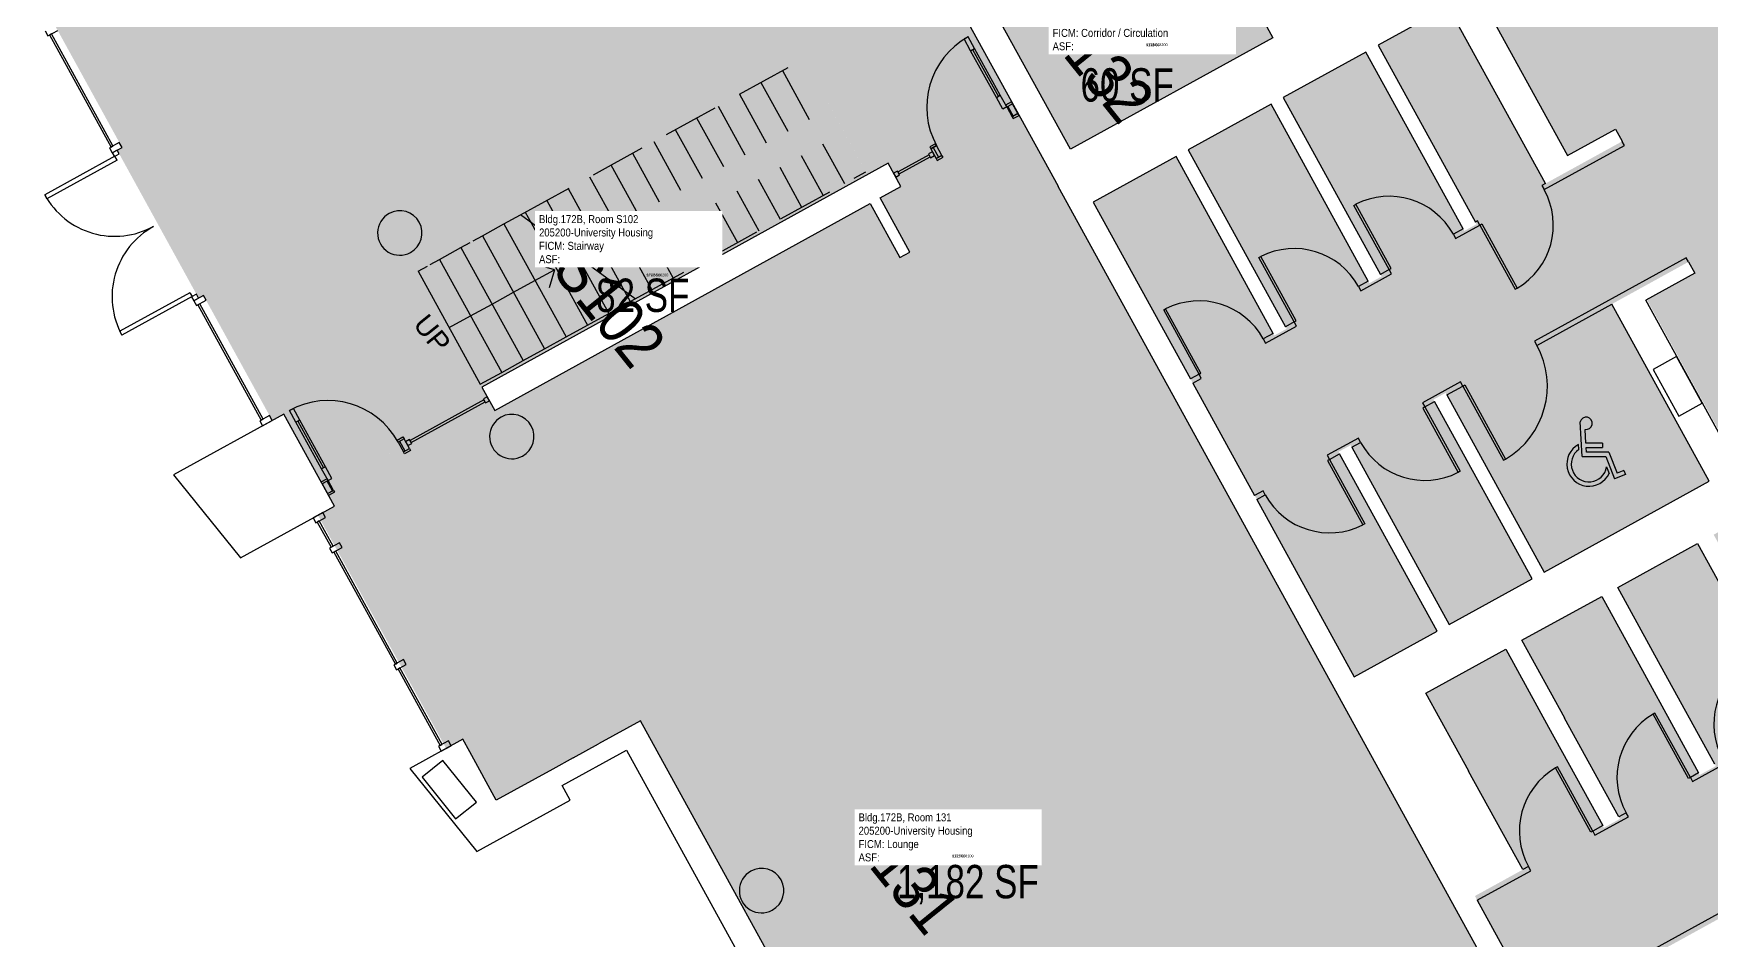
# Model space of a CAD drawing. Header units: inches. Extents: x 69233640 to 69235941, y 27660565 to 27663153.
# Drawn here: x 69234339 to 69235094, y 27661337 to 27661745 of the extents above; entities that cross this region are included whole.
import ezdxf
from ezdxf.enums import TextEntityAlignment as Align

# ---------------------------------------------------------------- set-up
doc = ezdxf.new("R2010")
doc.units = ezdxf.units.IN
doc.header["$LTSCALE"] = 100
doc.header["$MEASUREMENT"] = 0
doc.linetypes.add('DASHED2', pattern=[0.375, 0.25, -0.125])
doc.layers.get('0').update_dxf_attribs({"linetype": 'CONTINUOUS'})
for name, color, linetype in [('A-COLS', 5, 'CONTINUOUS'), ('A-DOOR', 2, 'CONTINUOUS'), ('A-FLOR', 3, 'CONTINUOUS'), ('A-GLAZ', 1, 'CONTINUOUS'), ('A-IDEN-ICON', 4, 'CONTINUOUS'), ('A-IDEN-RNUM', 7, 'CONTINUOUS'), ('A-IDEN-SNUM', 4, 'CONTINUOUS'), ('A-IDEN-VNUM', 4, 'CONTINUOUS'), ('A-WALL', 5, 'CONTINUOUS'), ('AREA-TEXT', 3, 'CONTINUOUS'), ('Rooms-Category-Color', 7, 'CONTINUOUS'), ('Rooms-College-Color', 7, 'CONTINUOUS'), ('Rooms-Department-Color', 7, 'CONTINUOUS'), ('Rooms-Division-Color', 7, 'CONTINUOUS'), ('Rooms-Information', 7, 'CONTINUOUS')]:
    doc.layers.add(name, color=color, linetype=linetype)
doc.styles.add('Arial', font='arial.ttf')
doc.styles.add('CP_AREA', font='arial.ttf', dxfattribs={"height": 15})
doc.styles.add('CP_ROOMSNUMBER', font='arial.ttf', dxfattribs={"height": 1})
doc.styles.add('CP_ROOMVNUMBER', font='arial.ttf', dxfattribs={"width": 0.85, "height": 0.075})

# ---------------------------------------------------------------- blocks, each defined once
blk = doc.blocks.new('Panel Door2 - Panel Door_2_-9_ x 7_-8_-3133976-LEVEL 1')
at = {"layer": 'A-DOOR'}
for p, q in [((15.5, -1.06), (15.5, -34.05)), ((16.5, -1.06), (15.5, -1.06)), ((16.5, -1.06), (16.5, -34.05)), ((16.5, -34.05), (15.5, -34.05))]:
    blk.add_line(p, q, dxfattribs=at)
at = {"layer": 'A-DOOR', "lineweight": 25}
blk.add_arc((16.5, -1.06), 33, 180, 268.2635, dxfattribs=at)
blk = doc.blocks.new('Panel Door2 - Panel Door_3_-2_ x 7_-8_-3133940-LEVEL 1')
at = {"layer": 'A-DOOR'}
for p, q in [((18, 1.06), (18, 39.05)), ((19, 39.05), (18, 39.05)), ((19, 1.06), (19, 39.05)), ((19, 1.06), (18, 1.06))]:
    blk.add_line(p, q, dxfattribs=at)
at = {"layer": 'A-DOOR', "lineweight": 25}
blk.add_arc((19, 1.06), 38, 91.50796, 180, dxfattribs=at)
blk = doc.blocks.new('Panel Door2 - Panel Door_2_-9_ x 7_-8_-3133977-LEVEL 1')
at = {"layer": 'A-DOOR'}
for p, q in [((15.5, 1.06), (15.5, 34.05)), ((16.5, 34.05), (15.5, 34.05)), ((16.5, 1.06), (16.5, 34.05)), ((16.5, 1.06), (15.5, 1.06))]:
    blk.add_line(p, q, dxfattribs=at)
at = {"layer": 'A-DOOR', "lineweight": 25}
blk.add_arc((16.5, 1.06), 33, 91.7365, 180, dxfattribs=at)
blk = doc.blocks.new('CPHC')
for p, q in [((5.49, 8), (5.01, 15.77)), ((6.31, 11), (6.12, 14.1)), ((4.7, 9.57), (4.63, 10.7)), ((5.49, 8), (10.79, 8)), ((10, 11), (6.31, 11)), ((6.37, 10), (10, 10)), ((6.43, 9), (6.37, 10)), ((11.48, 9), (6.43, 9)), ((10, 11), (10, 10)), ((10.79, 8), (12.74, 2.99)), ((11.48, 9), (13.31, 4.28)), ((10.95, 5.66), (11.53, 4.17)), ((15.18, 3.93), (12.74, 2.99)), ((14.82, 4.87), (13.31, 4.28)), ((14.82, 4.87), (15.18, 3.93))]:
    blk.add_line(p, q)
for centre, radius, start, end in [((6.35, 15.46), 1.38, 260.2584, 166.6451), ((7, 6.3), 5, 118.3454, 334.8586), ((7, 6.3), 4, 125.1719, 350.8537)]:
    blk.add_arc(centre, radius, start, end)

msp = doc.modelspace()

# ---------------------------------------------------------------- hatches: boundary and pattern name
at = {"layer": 'Rooms-Category-Color', "true_color": 0xadadad}
for points in [[(69234765.87, 27661932.09), (69234755.18, 27661945.36), (69234708.44, 27661907.75), (69234703.37, 27661903.68), (69234655.16, 27661963.59), (69234497.85, 27661837.01), (69234461.55, 27661807.8), (69234447.51, 27661825.24), (69234339.49, 27661765.8), (69234379.28, 27661693.49), (69234377.08, 27661692.29), (69234413.72, 27661625.7), (69234415.91, 27661626.91), (69234446.85, 27661570.68), (69234452.07, 27661573.55), (69234470.55, 27661539.98), (69234544.07, 27661580.44), (69234512.5, 27661637.82), (69234685.97, 27661733.27), (69234714.59, 27661681.26), (69234723.91, 27661686.38), (69234726.86, 27661681.01), (69234781.13, 27661710.92), (69234746.63, 27661773.59), (69234852.24, 27661831.7), (69234855.42, 27661833.45), (69234855.47, 27661833.48), (69234947.66, 27661884.2), (69234947.66, 27661884.2), (69235027.65, 27661928.21), (69235027.66, 27661928.19), (69235028.21, 27661928.49), (69235083.06, 27661958.67), (69235060.89, 27661998.96), (69235026.06, 27662062.27), (69234973.3, 27662033.67), (69234973.48, 27662033.34), (69234936.19, 27662012.82), (69234916, 27662037.41), (69234776.25, 27661924.96), (69234773.43, 27661922.69), (69234765.9, 27661932.04)], [(69235028.27, 27661436.78), (69235027.78, 27661436.51), (69235027.78, 27661436.5), (69235028.22, 27661436.74), (69235053.11, 27661391.51), (69235045.88, 27661387.54), (69235020.03, 27661434.52), (69235020.08, 27661434.55), (69235001.76, 27661467.85), (69234965.84, 27661448.08), (69234985.12, 27661413.04), (69234985.07, 27661413.01), (69235009.45, 27661368.7), (69234987.89, 27661356.84), (69235017.21, 27661303.57), (69235017.21, 27661303.57), (69235058.75, 27661228.07), (69235147.56, 27661276.94), (69235115.74, 27661334.77), (69235084.25, 27661317.44), (69235095.82, 27661296.41), (69235090.35, 27661293.4), (69235069.57, 27661331.17), (69235113.76, 27661355.48), (69235135.5, 27661315.96), (69235136.47, 27661314.21), (69235154.79, 27661280.92), (69235190.27, 27661300.44), (69235170.96, 27661335.53), (69235170.96, 27661335.53), (69235148.73, 27661375.93), (69235155.96, 27661379.91), (69235180.88, 27661334.63), (69235180.93, 27661334.66), (69235200.21, 27661299.61), (69235235.69, 27661319.13), (69235216.41, 27661354.18), (69235216.36, 27661354.15), (69235191.95, 27661398.5), (69235211.94, 27661409.5), (69235211.7, 27661409.94), (69235226.32, 27661417.98), (69235232.77, 27661406.27), (69235292.52, 27661439.15), (69235252.52, 27661511.87), (69235230.2, 27661499.59), (69235226.58, 27661506.16), (69235244.47, 27661516), (69235211.2, 27661576.46), (69235210.77, 27661576.22), (69235207.39, 27661582.36), (69235189.94, 27661572.76), (69235186.93, 27661578.23), (69235208.59, 27661590.15), (69235159.73, 27661678.96), (69235138.11, 27661667.06), (69235135.1, 27661672.54), (69235156.72, 27661684.43), (69235128.93, 27661734.92), (69235107.49, 27661723.12), (69235104.72, 27661728.16), (69235104.5, 27661728.04), (69235104.48, 27661728.59), (69235125.92, 27661740.39), (69235081.69, 27661820.78), (69235060.03, 27661808.86), (69235057.2, 27661813.87), (69235057.26, 27661813.9), (69235079.96, 27661826.39), (69235030.58, 27661916.13), (69234955.74, 27661874.95), (69235007.89, 27661780.18), (69234986.37, 27661768.34), (69235029.58, 27661689.81), (69235051.15, 27661701.68), (69235054.17, 27661696.21), (69235019.64, 27661677.21), (69235018.37, 27661679.51), (69234975.89, 27661756.72), (69234944.35, 27661739.36), (69234988.61, 27661658.92), (69234983.13, 27661655.91), (69234938.87, 27661736.35), (69234901.64, 27661715.86), (69234945.9, 27661635.42), (69234940.42, 27661632.41), (69234896.16, 27661712.85), (69234858.92, 27661692.36), (69234903.19, 27661611.92), (69234897.71, 27661608.91), (69234853.45, 27661689.35), (69234816.21, 27661668.86), (69234860.47, 27661588.42), (69234860.47, 27661588.42), (69234889.28, 27661536.07), (69234889.28, 27661536.07), (69234933.63, 27661455.46), (69234970.87, 27661475.95), (69234926.51, 27661556.56), (69234931.99, 27661559.57), (69234976.34, 27661478.96), (69235013.58, 27661499.45), (69234969.23, 27661580.06), (69234974.7, 27661583.07), (69235019.05, 27661502.47), (69235093.28, 27661543.31), (69235050.71, 27661620.68), (69235049.44, 27661622.98), (69235083.99, 27661642), (69235086.77, 27661636.96), (69235065.19, 27661625.09), (69235111.56, 27661540.81), (69235112.45, 27661539.19), (69235113.85, 27661536.65), (69235135.37, 27661548.5), (69235182.56, 27661462.74), (69235175.33, 27661458.76), (69235150.44, 27661503.99), (69235150.5, 27661504.02), (69235131.21, 27661539.07), (69235095.29, 27661519.31), (69235114.57, 27661484.26), (69235114.52, 27661484.23), (69235139.41, 27661439), (69235132.18, 27661435.02), (69235106.32, 27661482.01), (69235106.38, 27661482.04), (69235088.06, 27661515.33), (69235052.14, 27661495.56), (69235071.43, 27661460.5), (69235071.38, 27661460.47), (69235096.26, 27661415.26), (69235089.03, 27661411.28), (69235064.14, 27661456.52), (69235064.19, 27661456.55), (69235044.91, 27661491.59), (69235008.99, 27661471.82)], [(69234765.9, 27661765.36), (69234805.91, 27661692.64), (69234897.03, 27661742.78), (69234857.02, 27661815.5)], [(69234512.5, 27661637.82), (69234541.18, 27661585.69), (69234714.59, 27661681.25), (69234685.97, 27661733.27)]]:
    msp.add_hatch(color=253, dxfattribs=at).paths.add_polyline_path(points)
at = {"layer": 'Rooms-Category-Color', "true_color": 0xffe090}
msp.add_hatch(color=41, dxfattribs=at).paths.add_polyline_path([(69234654.06, 27661359.99), (69234704.09, 27661269.07), (69234705.2, 27661267.04), (69234700.88, 27661264.66), (69234802.09, 27661080.72), (69235052.14, 27661218.3), (69234977.43, 27661354.08), (69234932.94, 27661434.94), (69234925.42, 27661448.6), (69234804.09, 27661669.11), (69234800.31, 27661675.98), (69234800.35, 27661676), (69234796.36, 27661683.25), (69234781.13, 27661710.92), (69234726.86, 27661681.01), (69234729.69, 27661675.88), (69234720.37, 27661670.74), (69234733.75, 27661646.41), (69234729.15, 27661643.88), (69234715.77, 27661668.2), (69234567.99, 27661586.76), (69234546.97, 27661575.18), (69234544.08, 27661580.44), (69234470.55, 27661539.98), (69234474.86, 27661532.13), (69234467.41, 27661528.04), (69234525.1, 27661423.2), (69234532.54, 27661427.3), (69234547.62, 27661399.9), (69234573.15, 27661413.95), (69234573.15, 27661413.95), (69234604.91, 27661431.43), (69234612.47, 27661435.58)])
at = {"layer": 'Rooms-College-Color', "true_color": 0xadadad}
for points in [[(69234765.87, 27661932.09), (69234755.18, 27661945.36), (69234708.44, 27661907.75), (69234703.37, 27661903.68), (69234655.16, 27661963.59), (69234497.85, 27661837.01), (69234461.55, 27661807.8), (69234447.51, 27661825.24), (69234339.49, 27661765.8), (69234379.28, 27661693.49), (69234377.08, 27661692.29), (69234413.72, 27661625.7), (69234415.91, 27661626.91), (69234446.85, 27661570.68), (69234452.07, 27661573.55), (69234470.55, 27661539.98), (69234544.07, 27661580.44), (69234512.5, 27661637.82), (69234685.97, 27661733.27), (69234714.59, 27661681.26), (69234723.91, 27661686.38), (69234726.86, 27661681.01), (69234781.13, 27661710.92), (69234746.63, 27661773.59), (69234852.24, 27661831.7), (69234855.42, 27661833.45), (69234855.47, 27661833.48), (69234947.66, 27661884.2), (69234947.66, 27661884.2), (69235027.65, 27661928.21), (69235027.66, 27661928.19), (69235028.21, 27661928.49), (69235083.06, 27661958.67), (69235060.89, 27661998.96), (69235026.06, 27662062.27), (69234973.3, 27662033.67), (69234973.48, 27662033.34), (69234936.19, 27662012.82), (69234916, 27662037.41), (69234776.25, 27661924.96), (69234773.43, 27661922.69), (69234765.9, 27661932.04)], [(69235028.27, 27661436.78), (69235027.78, 27661436.51), (69235027.78, 27661436.5), (69235028.22, 27661436.74), (69235053.11, 27661391.51), (69235045.88, 27661387.54), (69235020.03, 27661434.52), (69235020.08, 27661434.55), (69235001.76, 27661467.85), (69234965.84, 27661448.08), (69234985.12, 27661413.04), (69234985.07, 27661413.01), (69235009.45, 27661368.7), (69234987.89, 27661356.84), (69235017.21, 27661303.57), (69235017.21, 27661303.57), (69235058.75, 27661228.07), (69235147.56, 27661276.94), (69235115.74, 27661334.77), (69235084.25, 27661317.44), (69235095.82, 27661296.41), (69235090.35, 27661293.4), (69235069.57, 27661331.17), (69235113.76, 27661355.48), (69235135.5, 27661315.96), (69235136.47, 27661314.21), (69235154.79, 27661280.92), (69235190.27, 27661300.44), (69235170.96, 27661335.53), (69235170.96, 27661335.53), (69235148.73, 27661375.93), (69235155.96, 27661379.91), (69235180.88, 27661334.63), (69235180.93, 27661334.66), (69235200.21, 27661299.61), (69235235.69, 27661319.13), (69235216.41, 27661354.18), (69235216.36, 27661354.15), (69235191.95, 27661398.5), (69235211.94, 27661409.5), (69235211.7, 27661409.94), (69235226.32, 27661417.98), (69235232.77, 27661406.27), (69235292.52, 27661439.15), (69235252.52, 27661511.87), (69235230.2, 27661499.59), (69235226.58, 27661506.16), (69235244.47, 27661516), (69235211.2, 27661576.46), (69235210.77, 27661576.22), (69235207.39, 27661582.36), (69235189.94, 27661572.76), (69235186.93, 27661578.23), (69235208.59, 27661590.15), (69235159.73, 27661678.96), (69235138.11, 27661667.06), (69235135.1, 27661672.54), (69235156.72, 27661684.43), (69235128.93, 27661734.92), (69235107.49, 27661723.12), (69235104.72, 27661728.16), (69235104.5, 27661728.04), (69235104.48, 27661728.59), (69235125.92, 27661740.39), (69235081.69, 27661820.78), (69235060.03, 27661808.86), (69235057.2, 27661813.87), (69235057.26, 27661813.9), (69235079.96, 27661826.39), (69235030.58, 27661916.13), (69234955.74, 27661874.95), (69235007.89, 27661780.18), (69234986.37, 27661768.34), (69235029.58, 27661689.81), (69235051.15, 27661701.68), (69235054.17, 27661696.21), (69235019.64, 27661677.21), (69235018.37, 27661679.51), (69234975.89, 27661756.72), (69234944.35, 27661739.36), (69234988.61, 27661658.92), (69234983.13, 27661655.91), (69234938.87, 27661736.35), (69234901.64, 27661715.86), (69234945.9, 27661635.42), (69234940.42, 27661632.41), (69234896.16, 27661712.85), (69234858.92, 27661692.36), (69234903.19, 27661611.92), (69234897.71, 27661608.91), (69234853.45, 27661689.35), (69234816.21, 27661668.86), (69234860.47, 27661588.42), (69234860.47, 27661588.42), (69234889.28, 27661536.07), (69234889.28, 27661536.07), (69234933.63, 27661455.46), (69234970.87, 27661475.95), (69234926.51, 27661556.56), (69234931.99, 27661559.57), (69234976.34, 27661478.96), (69235013.58, 27661499.45), (69234969.23, 27661580.06), (69234974.7, 27661583.07), (69235019.05, 27661502.47), (69235093.28, 27661543.31), (69235050.71, 27661620.68), (69235049.44, 27661622.98), (69235083.99, 27661642), (69235086.77, 27661636.96), (69235065.19, 27661625.09), (69235111.56, 27661540.81), (69235112.45, 27661539.19), (69235113.85, 27661536.65), (69235135.37, 27661548.5), (69235182.56, 27661462.74), (69235175.33, 27661458.76), (69235150.44, 27661503.99), (69235150.5, 27661504.02), (69235131.21, 27661539.07), (69235095.29, 27661519.31), (69235114.57, 27661484.26), (69235114.52, 27661484.23), (69235139.41, 27661439), (69235132.18, 27661435.02), (69235106.32, 27661482.01), (69235106.38, 27661482.04), (69235088.06, 27661515.33), (69235052.14, 27661495.56), (69235071.43, 27661460.5), (69235071.38, 27661460.47), (69235096.26, 27661415.26), (69235089.03, 27661411.28), (69235064.14, 27661456.52), (69235064.19, 27661456.55), (69235044.91, 27661491.59), (69235008.99, 27661471.82)], [(69234765.9, 27661765.36), (69234805.91, 27661692.64), (69234897.03, 27661742.78), (69234857.02, 27661815.5)], [(69234512.5, 27661637.82), (69234541.18, 27661585.69), (69234714.59, 27661681.25), (69234685.97, 27661733.27)], [(69234654.06, 27661359.99), (69234704.09, 27661269.07), (69234705.2, 27661267.04), (69234700.88, 27661264.66), (69234802.09, 27661080.72), (69235052.14, 27661218.3), (69234977.43, 27661354.08), (69234932.94, 27661434.94), (69234925.42, 27661448.6), (69234804.09, 27661669.11), (69234800.31, 27661675.98), (69234800.35, 27661676), (69234796.36, 27661683.25), (69234781.13, 27661710.92), (69234726.86, 27661681.01), (69234729.69, 27661675.88), (69234720.37, 27661670.74), (69234733.75, 27661646.41), (69234729.15, 27661643.88), (69234715.77, 27661668.2), (69234567.99, 27661586.76), (69234546.97, 27661575.18), (69234544.08, 27661580.44), (69234470.55, 27661539.98), (69234474.86, 27661532.13), (69234467.41, 27661528.04), (69234525.1, 27661423.2), (69234532.54, 27661427.3), (69234547.62, 27661399.9), (69234573.15, 27661413.95), (69234573.15, 27661413.95), (69234604.91, 27661431.43), (69234612.47, 27661435.58)]]:
    msp.add_hatch(color=253, dxfattribs=at).paths.add_polyline_path(points)
at = {"layer": 'Rooms-Department-Color', "true_color": 0xacacac}
for points in [[(69234765.87, 27661932.09), (69234755.18, 27661945.36), (69234708.44, 27661907.75), (69234703.37, 27661903.68), (69234655.16, 27661963.59), (69234497.85, 27661837.01), (69234461.55, 27661807.8), (69234447.51, 27661825.24), (69234339.49, 27661765.8), (69234379.28, 27661693.49), (69234377.08, 27661692.29), (69234413.72, 27661625.7), (69234415.91, 27661626.91), (69234446.85, 27661570.68), (69234452.07, 27661573.55), (69234470.55, 27661539.98), (69234544.07, 27661580.44), (69234512.5, 27661637.82), (69234685.97, 27661733.27), (69234714.59, 27661681.26), (69234723.91, 27661686.38), (69234726.86, 27661681.01), (69234781.13, 27661710.92), (69234746.63, 27661773.59), (69234852.24, 27661831.7), (69234855.42, 27661833.45), (69234855.47, 27661833.48), (69234947.66, 27661884.2), (69234947.66, 27661884.2), (69235027.65, 27661928.21), (69235027.66, 27661928.19), (69235028.21, 27661928.49), (69235083.06, 27661958.67), (69235060.89, 27661998.96), (69235026.06, 27662062.27), (69234973.3, 27662033.67), (69234973.48, 27662033.34), (69234936.19, 27662012.82), (69234916, 27662037.41), (69234776.25, 27661924.96), (69234773.43, 27661922.69), (69234765.9, 27661932.04)], [(69235028.27, 27661436.78), (69235027.78, 27661436.51), (69235027.78, 27661436.5), (69235028.22, 27661436.74), (69235053.11, 27661391.51), (69235045.88, 27661387.54), (69235020.03, 27661434.52), (69235020.08, 27661434.55), (69235001.76, 27661467.85), (69234965.84, 27661448.08), (69234985.12, 27661413.04), (69234985.07, 27661413.01), (69235009.45, 27661368.7), (69234987.89, 27661356.84), (69235017.21, 27661303.57), (69235017.21, 27661303.57), (69235058.75, 27661228.07), (69235147.56, 27661276.94), (69235115.74, 27661334.77), (69235084.25, 27661317.44), (69235095.82, 27661296.41), (69235090.35, 27661293.4), (69235069.57, 27661331.17), (69235113.76, 27661355.48), (69235135.5, 27661315.96), (69235136.47, 27661314.21), (69235154.79, 27661280.92), (69235190.27, 27661300.44), (69235170.96, 27661335.53), (69235170.96, 27661335.53), (69235148.73, 27661375.93), (69235155.96, 27661379.91), (69235180.88, 27661334.63), (69235180.93, 27661334.66), (69235200.21, 27661299.61), (69235235.69, 27661319.13), (69235216.41, 27661354.18), (69235216.36, 27661354.15), (69235191.95, 27661398.5), (69235211.94, 27661409.5), (69235211.7, 27661409.94), (69235226.32, 27661417.98), (69235232.77, 27661406.27), (69235292.52, 27661439.15), (69235252.52, 27661511.87), (69235230.2, 27661499.59), (69235226.58, 27661506.16), (69235244.47, 27661516), (69235211.2, 27661576.46), (69235210.77, 27661576.22), (69235207.39, 27661582.36), (69235189.94, 27661572.76), (69235186.93, 27661578.23), (69235208.59, 27661590.15), (69235159.73, 27661678.96), (69235138.11, 27661667.06), (69235135.1, 27661672.54), (69235156.72, 27661684.43), (69235128.93, 27661734.92), (69235107.49, 27661723.12), (69235104.72, 27661728.16), (69235104.5, 27661728.04), (69235104.48, 27661728.59), (69235125.92, 27661740.39), (69235081.69, 27661820.78), (69235060.03, 27661808.86), (69235057.2, 27661813.87), (69235057.26, 27661813.9), (69235079.96, 27661826.39), (69235030.58, 27661916.13), (69234955.74, 27661874.95), (69235007.89, 27661780.18), (69234986.37, 27661768.34), (69235029.58, 27661689.81), (69235051.15, 27661701.68), (69235054.17, 27661696.21), (69235019.64, 27661677.21), (69235018.37, 27661679.51), (69234975.89, 27661756.72), (69234944.35, 27661739.36), (69234988.61, 27661658.92), (69234983.13, 27661655.91), (69234938.87, 27661736.35), (69234901.64, 27661715.86), (69234945.9, 27661635.42), (69234940.42, 27661632.41), (69234896.16, 27661712.85), (69234858.92, 27661692.36), (69234903.19, 27661611.92), (69234897.71, 27661608.91), (69234853.45, 27661689.35), (69234816.21, 27661668.86), (69234860.47, 27661588.42), (69234860.47, 27661588.42), (69234889.28, 27661536.07), (69234889.28, 27661536.07), (69234933.63, 27661455.46), (69234970.87, 27661475.95), (69234926.51, 27661556.56), (69234931.99, 27661559.57), (69234976.34, 27661478.96), (69235013.58, 27661499.45), (69234969.23, 27661580.06), (69234974.7, 27661583.07), (69235019.05, 27661502.47), (69235093.28, 27661543.31), (69235050.71, 27661620.68), (69235049.44, 27661622.98), (69235083.99, 27661642), (69235086.77, 27661636.96), (69235065.19, 27661625.09), (69235111.56, 27661540.81), (69235112.45, 27661539.19), (69235113.85, 27661536.65), (69235135.37, 27661548.5), (69235182.56, 27661462.74), (69235175.33, 27661458.76), (69235150.44, 27661503.99), (69235150.5, 27661504.02), (69235131.21, 27661539.07), (69235095.29, 27661519.31), (69235114.57, 27661484.26), (69235114.52, 27661484.23), (69235139.41, 27661439), (69235132.18, 27661435.02), (69235106.32, 27661482.01), (69235106.38, 27661482.04), (69235088.06, 27661515.33), (69235052.14, 27661495.56), (69235071.43, 27661460.5), (69235071.38, 27661460.47), (69235096.26, 27661415.26), (69235089.03, 27661411.28), (69235064.14, 27661456.52), (69235064.19, 27661456.55), (69235044.91, 27661491.59), (69235008.99, 27661471.82)], [(69234765.9, 27661765.36), (69234805.91, 27661692.64), (69234897.03, 27661742.78), (69234857.02, 27661815.5)], [(69234512.5, 27661637.82), (69234541.18, 27661585.69), (69234714.59, 27661681.25), (69234685.97, 27661733.27)]]:
    msp.add_hatch(color=253, dxfattribs=at).paths.add_polyline_path(points)
at = {"layer": 'Rooms-Department-Color', "true_color": 0x604aed}
msp.add_hatch(color=173, dxfattribs=at).paths.add_polyline_path([(69234654.06, 27661359.99), (69234704.09, 27661269.07), (69234705.2, 27661267.04), (69234700.88, 27661264.66), (69234802.09, 27661080.72), (69235052.14, 27661218.3), (69234977.43, 27661354.08), (69234932.94, 27661434.94), (69234925.42, 27661448.6), (69234804.09, 27661669.11), (69234800.31, 27661675.98), (69234800.35, 27661676), (69234796.36, 27661683.25), (69234781.13, 27661710.92), (69234726.86, 27661681.01), (69234729.69, 27661675.88), (69234720.37, 27661670.74), (69234733.75, 27661646.41), (69234729.15, 27661643.88), (69234715.77, 27661668.2), (69234567.99, 27661586.76), (69234546.97, 27661575.18), (69234544.08, 27661580.44), (69234470.55, 27661539.98), (69234474.86, 27661532.13), (69234467.41, 27661528.04), (69234525.1, 27661423.2), (69234532.54, 27661427.3), (69234547.62, 27661399.9), (69234573.15, 27661413.95), (69234573.15, 27661413.95), (69234604.91, 27661431.43), (69234612.47, 27661435.58)])
at = {"layer": 'Rooms-Division-Color', "true_color": 0xadadad}
for points in [[(69234765.87, 27661932.09), (69234755.18, 27661945.36), (69234708.44, 27661907.75), (69234703.37, 27661903.68), (69234655.16, 27661963.59), (69234497.85, 27661837.01), (69234461.55, 27661807.8), (69234447.51, 27661825.24), (69234339.49, 27661765.8), (69234379.28, 27661693.49), (69234377.08, 27661692.29), (69234413.72, 27661625.7), (69234415.91, 27661626.91), (69234446.85, 27661570.68), (69234452.07, 27661573.55), (69234470.55, 27661539.98), (69234544.07, 27661580.44), (69234512.5, 27661637.82), (69234685.97, 27661733.27), (69234714.59, 27661681.26), (69234723.91, 27661686.38), (69234726.86, 27661681.01), (69234781.13, 27661710.92), (69234746.63, 27661773.59), (69234852.24, 27661831.7), (69234855.42, 27661833.45), (69234855.47, 27661833.48), (69234947.66, 27661884.2), (69234947.66, 27661884.2), (69235027.65, 27661928.21), (69235027.66, 27661928.19), (69235028.21, 27661928.49), (69235083.06, 27661958.67), (69235060.89, 27661998.96), (69235026.06, 27662062.27), (69234973.3, 27662033.67), (69234973.48, 27662033.34), (69234936.19, 27662012.82), (69234916, 27662037.41), (69234776.25, 27661924.96), (69234773.43, 27661922.69), (69234765.9, 27661932.04)], [(69235028.27, 27661436.78), (69235027.78, 27661436.51), (69235027.78, 27661436.5), (69235028.22, 27661436.74), (69235053.11, 27661391.51), (69235045.88, 27661387.54), (69235020.03, 27661434.52), (69235020.08, 27661434.55), (69235001.76, 27661467.85), (69234965.84, 27661448.08), (69234985.12, 27661413.04), (69234985.07, 27661413.01), (69235009.45, 27661368.7), (69234987.89, 27661356.84), (69235017.21, 27661303.57), (69235017.21, 27661303.57), (69235058.75, 27661228.07), (69235147.56, 27661276.94), (69235115.74, 27661334.77), (69235084.25, 27661317.44), (69235095.82, 27661296.41), (69235090.35, 27661293.4), (69235069.57, 27661331.17), (69235113.76, 27661355.48), (69235135.5, 27661315.96), (69235136.47, 27661314.21), (69235154.79, 27661280.92), (69235190.27, 27661300.44), (69235170.96, 27661335.53), (69235170.96, 27661335.53), (69235148.73, 27661375.93), (69235155.96, 27661379.91), (69235180.88, 27661334.63), (69235180.93, 27661334.66), (69235200.21, 27661299.61), (69235235.69, 27661319.13), (69235216.41, 27661354.18), (69235216.36, 27661354.15), (69235191.95, 27661398.5), (69235211.94, 27661409.5), (69235211.7, 27661409.94), (69235226.32, 27661417.98), (69235232.77, 27661406.27), (69235292.52, 27661439.15), (69235252.52, 27661511.87), (69235230.2, 27661499.59), (69235226.58, 27661506.16), (69235244.47, 27661516), (69235211.2, 27661576.46), (69235210.77, 27661576.22), (69235207.39, 27661582.36), (69235189.94, 27661572.76), (69235186.93, 27661578.23), (69235208.59, 27661590.15), (69235159.73, 27661678.96), (69235138.11, 27661667.06), (69235135.1, 27661672.54), (69235156.72, 27661684.43), (69235128.93, 27661734.92), (69235107.49, 27661723.12), (69235104.72, 27661728.16), (69235104.5, 27661728.04), (69235104.48, 27661728.59), (69235125.92, 27661740.39), (69235081.69, 27661820.78), (69235060.03, 27661808.86), (69235057.2, 27661813.87), (69235057.26, 27661813.9), (69235079.96, 27661826.39), (69235030.58, 27661916.13), (69234955.74, 27661874.95), (69235007.89, 27661780.18), (69234986.37, 27661768.34), (69235029.58, 27661689.81), (69235051.15, 27661701.68), (69235054.17, 27661696.21), (69235019.64, 27661677.21), (69235018.37, 27661679.51), (69234975.89, 27661756.72), (69234944.35, 27661739.36), (69234988.61, 27661658.92), (69234983.13, 27661655.91), (69234938.87, 27661736.35), (69234901.64, 27661715.86), (69234945.9, 27661635.42), (69234940.42, 27661632.41), (69234896.16, 27661712.85), (69234858.92, 27661692.36), (69234903.19, 27661611.92), (69234897.71, 27661608.91), (69234853.45, 27661689.35), (69234816.21, 27661668.86), (69234860.47, 27661588.42), (69234860.47, 27661588.42), (69234889.28, 27661536.07), (69234889.28, 27661536.07), (69234933.63, 27661455.46), (69234970.87, 27661475.95), (69234926.51, 27661556.56), (69234931.99, 27661559.57), (69234976.34, 27661478.96), (69235013.58, 27661499.45), (69234969.23, 27661580.06), (69234974.7, 27661583.07), (69235019.05, 27661502.47), (69235093.28, 27661543.31), (69235050.71, 27661620.68), (69235049.44, 27661622.98), (69235083.99, 27661642), (69235086.77, 27661636.96), (69235065.19, 27661625.09), (69235111.56, 27661540.81), (69235112.45, 27661539.19), (69235113.85, 27661536.65), (69235135.37, 27661548.5), (69235182.56, 27661462.74), (69235175.33, 27661458.76), (69235150.44, 27661503.99), (69235150.5, 27661504.02), (69235131.21, 27661539.07), (69235095.29, 27661519.31), (69235114.57, 27661484.26), (69235114.52, 27661484.23), (69235139.41, 27661439), (69235132.18, 27661435.02), (69235106.32, 27661482.01), (69235106.38, 27661482.04), (69235088.06, 27661515.33), (69235052.14, 27661495.56), (69235071.43, 27661460.5), (69235071.38, 27661460.47), (69235096.26, 27661415.26), (69235089.03, 27661411.28), (69235064.14, 27661456.52), (69235064.19, 27661456.55), (69235044.91, 27661491.59), (69235008.99, 27661471.82)], [(69234765.9, 27661765.36), (69234805.91, 27661692.64), (69234897.03, 27661742.78), (69234857.02, 27661815.5)], [(69234512.5, 27661637.82), (69234541.18, 27661585.69), (69234714.59, 27661681.25), (69234685.97, 27661733.27)]]:
    msp.add_hatch(color=253, dxfattribs=at).paths.add_polyline_path(points)
at = {"layer": 'Rooms-Division-Color', "true_color": 0x604aed}
msp.add_hatch(color=173, dxfattribs=at).paths.add_polyline_path([(69234654.06, 27661359.99), (69234704.09, 27661269.07), (69234705.2, 27661267.04), (69234700.88, 27661264.66), (69234802.09, 27661080.72), (69235052.14, 27661218.3), (69234977.43, 27661354.08), (69234932.94, 27661434.94), (69234925.42, 27661448.6), (69234804.09, 27661669.11), (69234800.31, 27661675.98), (69234800.35, 27661676), (69234796.36, 27661683.25), (69234781.13, 27661710.92), (69234726.86, 27661681.01), (69234729.69, 27661675.88), (69234720.37, 27661670.74), (69234733.75, 27661646.41), (69234729.15, 27661643.88), (69234715.77, 27661668.2), (69234567.99, 27661586.76), (69234546.97, 27661575.18), (69234544.08, 27661580.44), (69234470.55, 27661539.98), (69234474.86, 27661532.13), (69234467.41, 27661528.04), (69234525.1, 27661423.2), (69234532.54, 27661427.3), (69234547.62, 27661399.9), (69234573.15, 27661413.95), (69234573.15, 27661413.95), (69234604.91, 27661431.43), (69234612.47, 27661435.58)])

# ---------------------------------------------------------------- linework, layer by layer
at = {"layer": 'A-COLS', "lineweight": -3}
for p, q in [((69235078.6, 27661599.43), (69235068.08, 27661593.64)), ((69235090.17, 27661578.4), (69235078.6, 27661599.43)), ((69235068.08, 27661593.64), (69235079.65, 27661572.62)), ((69235079.65, 27661572.62), (69235090.17, 27661578.4)), ((69234523.64, 27661417.81), (69234514.3, 27661410.28)), ((69234538.69, 27661399.11), (69234523.64, 27661417.81)), ((69234514.3, 27661410.28), (69234529.34, 27661391.58)), ((69234529.34, 27661391.58), (69234538.69, 27661399.11))]:
    msp.add_line(p, q, dxfattribs=at)
for centre, start, end in [((69234504.26, 27661654.98), 118.82082, 298.82082), ((69234504.26, 27661654.98), 298.82082, 118.82082), ((69234554.64, 27661563.43), 298.82082, 118.82082), ((69234554.64, 27661563.43), 118.82082, 298.82082), ((69234666.98, 27661359.25), 298.82082, 118.82082), ((69234666.98, 27661359.25), 118.82082, 298.82082)]:
    msp.add_arc(centre, 10, start, end, dxfattribs=at)
at = {"layer": 'A-DOOR', "lineweight": -3}
for p, q in [((69234759.89, 27661743.17), (69234758.14, 27661742.21)), ((69234761.04, 27661736.95), (69234758.14, 27661742.21)), ((69234762.79, 27661737.92), (69234759.89, 27661743.17)), ((69234761.04, 27661736.95), (69234762.79, 27661737.92)), ((69234772.62, 27661715.93), (69234761.04, 27661736.95)), ((69234761.91, 27661737.43), (69234773.5, 27661716.42)), ((69234774.37, 27661716.9), (69234762.79, 27661737.92)), ((69234772.62, 27661715.93), (69234774.37, 27661716.9)), ((69234775.52, 27661710.68), (69234772.62, 27661715.93)), ((69234777.27, 27661711.64), (69234774.37, 27661716.9)), ((69234777.27, 27661711.64), (69234775.52, 27661710.68)), ((69234779.41, 27661713.97), (69234776.78, 27661712.52)), ((69234776.78, 27661712.52), (69234777.27, 27661711.64)), ((69234777.27, 27661711.64), (69234779.89, 27661713.09)), ((69234779.89, 27661713.09), (69234779.41, 27661713.97)), ((69234782.31, 27661708.71), (69234779.68, 27661707.26)), ((69234782.79, 27661707.84), (69234782.31, 27661708.71)), ((69234779.68, 27661707.26), (69234780.16, 27661706.39)), ((69234780.16, 27661706.39), (69234782.79, 27661707.84)), ((69234745.25, 27661695.14), (69234742.63, 27661693.7)), ((69234742.63, 27661693.7), (69234743.11, 27661692.82)), ((69234743.11, 27661692.82), (69234745.74, 27661694.27)), ((69234745.74, 27661694.27), (69234745.25, 27661695.14)), ((69234376.08, 27661689.45), (69234344.54, 27661672.09)), ((69234377.04, 27661687.7), (69234345.5, 27661670.34)), ((69234377.08, 27661692.29), (69234374.89, 27661691.08)), ((69234374.89, 27661691.08), (69234375.86, 27661689.33)), ((69234375.86, 27661689.33), (69234378.05, 27661690.53)), ((69234377.04, 27661687.7), (69234376.08, 27661689.45)), ((69234378.05, 27661690.53), (69234377.08, 27661692.29)), ((69234748.15, 27661689.89), (69234745.52, 27661688.44)), ((69234745.52, 27661688.44), (69234746.01, 27661687.57)), ((69234746.01, 27661687.57), (69234748.63, 27661689.01)), ((69234748.63, 27661689.01), (69234748.15, 27661689.89)), ((69234345.5, 27661670.34), (69234344.54, 27661672.09)), ((69234409.82, 27661628.12), (69234378.28, 27661610.77)), ((69234410.79, 27661626.37), (69234379.25, 27661609.01)), ((69234409.82, 27661628.12), (69234410.79, 27661626.37)), ((69234412.76, 27661627.45), (69234410.57, 27661626.25)), ((69234410.57, 27661626.25), (69234411.53, 27661624.5)), ((69234411.53, 27661624.5), (69234413.72, 27661625.7)), ((69234413.72, 27661625.7), (69234412.76, 27661627.45)), ((69234379.25, 27661609.01), (69234378.28, 27661610.77)), ((69234454.61, 27661575.16), (69234456.37, 27661576.12)), ((69234457.51, 27661569.9), (69234454.61, 27661575.16)), ((69234459.26, 27661570.86), (69234456.37, 27661576.12)), ((69234459.26, 27661570.86), (69234457.51, 27661569.9)), ((69234469.08, 27661548.87), (69234457.51, 27661569.9)), ((69234458.38, 27661570.38), (69234469.95, 27661549.36)), ((69234470.83, 27661549.84), (69234459.26, 27661570.86)), ((69234503.03, 27661561.85), (69234505.66, 27661563.29)), ((69234503.51, 27661560.97), (69234503.03, 27661561.85)), ((69234506.14, 27661562.42), (69234503.51, 27661560.97)), ((69234505.66, 27661563.29), (69234506.14, 27661562.42)), ((69234505.92, 27661556.59), (69234508.55, 27661558.04)), ((69234509.03, 27661557.16), (69234506.4, 27661555.71)), ((69234508.55, 27661558.04), (69234509.03, 27661557.16)), ((69234470.83, 27661549.84), (69234469.08, 27661548.87)), ((69234473.72, 27661544.58), (69234470.83, 27661549.84)), ((69234506.4, 27661555.71), (69234505.92, 27661556.59)), ((69234468.86, 27661543.05), (69234471.49, 27661544.49)), ((69234469.34, 27661542.17), (69234468.86, 27661543.05)), ((69234471.97, 27661543.62), (69234469.08, 27661548.87)), ((69234471.97, 27661543.62), (69234469.34, 27661542.17)), ((69234471.49, 27661544.49), (69234471.97, 27661543.62)), ((69234471.97, 27661543.62), (69234473.72, 27661544.58)), ((69234471.75, 27661537.79), (69234474.38, 27661539.24)), ((69234472.23, 27661536.91), (69234471.75, 27661537.79)), ((69234474.86, 27661538.36), (69234472.23, 27661536.91)), ((69234474.38, 27661539.24), (69234474.86, 27661538.36))]:
    msp.add_line(p, q, dxfattribs=at)
for centre, radius, start, end in [((69234777.27, 27661711.64), 36, 118.85769, 208.85769), ((69234376.04, 27661689.43), 35.96, 208.82346, 298.88577), ((69234410.75, 27661626.35), 35.96, 118.75587, 208.81818), ((69234471.97, 27661543.62), 36, 28.82096, 118.82096)]:
    msp.add_arc(centre, radius, start, end, dxfattribs=at)
at = {"layer": 'A-FLOR', "linetype": 'DASHED2', "lineweight": -3}
for p, q in [((69234558.47, 27661663.12), (69234685.97, 27661733.27)), ((69234676.33, 27661727.97), (69234704.29, 27661677.16)), ((69234657.06, 27661717.37), (69234685.02, 27661666.55)), ((69234666.7, 27661722.67), (69234694.66, 27661671.85)), ((69234647.42, 27661712.06), (69234675.38, 27661661.25)), ((69234628.15, 27661701.46), (69234656.11, 27661650.64)), ((69234637.78, 27661706.76), (69234665.74, 27661655.94)), ((69234618.51, 27661696.15), (69234646.47, 27661645.34)), ((69234599.23, 27661685.55), (69234627.19, 27661634.73)), ((69234608.87, 27661690.85), (69234636.83, 27661640.04)), ((69234589.6, 27661680.25), (69234617.56, 27661629.43)), ((69234610.13, 27661625.34), (69234713.93, 27661682.46)), ((69234579.96, 27661674.94), (69234605.31, 27661628.87)), ((69234560.68, 27661664.34), (69234563.29, 27661659.6)), ((69234570.32, 27661669.64), (69234582.56, 27661647.4)), ((69234584.3, 27661644.23), (69234586.04, 27661641.06))]:
    msp.add_line(p, q, dxfattribs=at)
at = {"layer": 'A-FLOR', "lineweight": -3}
for p, q in [((69234551.05, 27661659.03), (69234558.47, 27661663.12)), ((69234580.67, 27661646.89), (69234558.47, 27661663.12)), ((69234541.41, 27661653.73), (69234551.05, 27661659.03)), ((69234551.05, 27661659.03), (69234579.01, 27661608.22)), ((69234563.29, 27661659.6), (69234588.64, 27661613.52)), ((69234522.13, 27661643.13), (69234531.77, 27661648.43)), ((69234531.77, 27661648.43), (69234535.93, 27661650.72)), ((69234531.77, 27661648.43), (69234559.73, 27661597.61)), ((69234537.25, 27661651.44), (69234541.41, 27661653.73)), ((69234541.41, 27661653.73), (69234569.37, 27661602.92)), ((69234587.62, 27661648.77), (69234580.67, 27661646.89)), ((69234580.98, 27661639.69), (69234587.62, 27661648.77)), ((69234517.97, 27661640.84), (69234522.13, 27661643.13)), ((69234522.13, 27661643.13), (69234550.09, 27661592.31)), ((69234573.79, 27661638.45), (69234565.64, 27661640.81)), ((69234587.93, 27661641.58), (69234580.98, 27661639.69)), ((69234582.56, 27661647.4), (69234584.3, 27661644.23)), ((69234586.04, 27661641.06), (69234598.28, 27661618.82)), ((69234610.13, 27661625.34), (69234587.93, 27661641.58)), ((69234512.5, 27661637.82), (69234516.66, 27661640.11)), ((69234512.5, 27661637.82), (69234540.46, 27661587.01)), ((69234555.39, 27661628.32), (69234565.03, 27661633.63)), ((69234565.03, 27661633.63), (69234573.79, 27661638.45)), ((69234573.79, 27661638.45), (69234571.42, 27661630.3)), ((69234545.75, 27661623.02), (69234555.39, 27661628.32)), ((69234605.31, 27661628.87), (69234607.92, 27661624.13)), ((69234607.92, 27661624.13), (69234610.13, 27661625.34)), ((69234526.48, 27661612.42), (69234536.11, 27661617.72)), ((69234536.11, 27661617.72), (69234545.75, 27661623.02)), ((69234588.64, 27661613.52), (69234598.28, 27661618.82)), ((69234598.28, 27661618.82), (69234607.92, 27661624.13)), ((69234579.01, 27661608.22), (69234588.64, 27661613.52)), ((69234559.73, 27661597.61), (69234569.37, 27661602.92)), ((69234569.37, 27661602.92), (69234579.01, 27661608.22)), ((69234550.09, 27661592.31), (69234559.73, 27661597.61)), ((69234540.46, 27661587.01), (69234550.09, 27661592.31))]:
    msp.add_line(p, q, dxfattribs=at)
at = {"layer": 'A-GLAZ', "lineweight": -3, "extrusion": (0, 0, -1)}
for p, q in [((69234344.76, 27661745.84), (69234345.97, 27661743.65)), ((69234345.97, 27661743.65), (69234350.35, 27661746.06)), ((69234779.89, 27661713.09), (69234777.7, 27661711.88)), ((69234777.7, 27661711.88), (69234780.12, 27661707.51)), ((69234782.31, 27661708.71), (69234779.89, 27661713.09)), ((69234780.12, 27661707.51), (69234782.31, 27661708.71)), ((69234378.07, 27661695.68), (69234373.69, 27661693.27)), ((69234373.69, 27661693.27), (69234374.89, 27661691.08)), ((69234374.89, 27661691.08), (69234379.28, 27661693.49)), ((69234379.28, 27661693.49), (69234378.07, 27661695.68)), ((69234743.83, 27661691.51), (69234742.08, 27661690.54)), ((69234742.08, 27661690.54), (69234743.05, 27661688.79)), ((69234743.05, 27661688.79), (69234744.8, 27661689.75)), ((69234744.8, 27661689.75), (69234743.83, 27661691.51)), ((69234415.91, 27661626.91), (69234411.53, 27661624.5)), ((69234417.12, 27661624.72), (69234415.91, 27661626.91)), ((69234411.53, 27661624.5), (69234412.74, 27661622.3)), ((69234412.74, 27661622.3), (69234417.12, 27661624.72)), ((69234445.65, 27661572.87), (69234441.27, 27661570.46)), ((69234446.85, 27661570.68), (69234445.65, 27661572.87)), ((69234441.27, 27661570.46), (69234442.47, 27661568.27)), ((69234442.47, 27661568.27), (69234446.85, 27661570.68)), ((69234508.61, 27661562.07), (69234506.86, 27661561.1)), ((69234506.86, 27661561.1), (69234507.82, 27661559.35)), ((69234507.82, 27661559.35), (69234509.58, 27661560.31)), ((69234509.58, 27661560.31), (69234508.61, 27661562.07)), ((69234471.53, 27661543.38), (69234469.34, 27661542.17)), ((69234469.34, 27661542.17), (69234471.75, 27661537.79)), ((69234473.94, 27661538.99), (69234471.53, 27661543.38)), ((69234471.75, 27661537.79), (69234473.94, 27661538.99)), ((69234477.05, 27661515.71), (69234472.67, 27661513.3)), ((69234472.67, 27661513.3), (69234473.87, 27661511.11)), ((69234473.87, 27661511.11), (69234478.26, 27661513.52)), ((69234478.26, 27661513.52), (69234477.05, 27661515.71)), ((69234505.97, 27661463.14), (69234501.59, 27661460.73)), ((69234501.59, 27661460.73), (69234502.8, 27661458.54)), ((69234502.8, 27661458.54), (69234507.18, 27661460.95)), ((69234507.18, 27661460.95), (69234505.97, 27661463.14)), ((69234526.08, 27661426.6), (69234521.7, 27661424.19)), ((69234521.7, 27661424.19), (69234522.91, 27661422)), ((69234522.91, 27661422), (69234527.29, 27661424.41)), ((69234527.29, 27661424.41), (69234526.08, 27661426.6))]:
    msp.add_line(p, q, dxfattribs=at)
at = {"layer": 'A-GLAZ', "lineweight": -3}
for p, q in [((69234347.5, 27661744.49), (69234346.63, 27661744.01)), ((69234346.63, 27661744.01), (69234374.35, 27661693.63)), ((69234375.22, 27661694.11), (69234347.5, 27661744.49)), ((69234374.35, 27661693.63), (69234375.22, 27661694.11)), ((69234742.32, 27661690.1), (69234728.37, 27661682.41)), ((69234728.85, 27661681.54), (69234742.81, 27661689.23)), ((69234742.81, 27661689.23), (69234742.32, 27661690.1)), ((69234728.13, 27661682.85), (69234726.38, 27661681.89)), ((69234726.38, 27661681.89), (69234727.34, 27661680.14)), ((69234727.34, 27661680.14), (69234729.1, 27661681.1)), ((69234729.1, 27661681.1), (69234728.13, 27661682.85)), ((69234728.37, 27661682.41), (69234728.85, 27661681.54)), ((69234414.27, 27661623.15), (69234413.39, 27661622.67)), ((69234413.39, 27661622.67), (69234441.92, 27661570.82)), ((69234442.8, 27661571.3), (69234414.27, 27661623.15)), ((69234542.08, 27661579.91), (69234508.85, 27661561.63)), ((69234543.59, 27661581.31), (69234541.84, 27661580.35)), ((69234541.84, 27661580.35), (69234542.81, 27661578.6)), ((69234542.57, 27661579.04), (69234542.08, 27661579.91)), ((69234544.56, 27661579.56), (69234543.59, 27661581.31)), ((69234509.34, 27661560.75), (69234542.57, 27661579.04)), ((69234542.81, 27661578.6), (69234544.56, 27661579.56)), ((69234441.92, 27661570.82), (69234442.8, 27661571.3)), ((69234508.85, 27661561.63), (69234509.34, 27661560.75)), ((69234469.6, 27661529.24), (69234465.22, 27661526.83)), ((69234466.43, 27661524.64), (69234470.81, 27661527.05)), ((69234470.81, 27661527.05), (69234469.6, 27661529.24)), ((69234465.22, 27661526.83), (69234466.43, 27661524.64)), ((69234467.96, 27661525.48), (69234467.09, 27661525)), ((69234467.09, 27661525), (69234473.33, 27661513.66)), ((69234474.2, 27661514.14), (69234467.96, 27661525.48)), ((69234473.33, 27661513.66), (69234474.2, 27661514.14)), ((69234475.41, 27661511.95), (69234474.53, 27661511.47)), ((69234503.13, 27661461.58), (69234475.41, 27661511.95)), ((69234474.53, 27661511.47), (69234502.25, 27661461.09)), ((69234502.25, 27661461.09), (69234503.13, 27661461.58)), ((69234504.33, 27661459.38), (69234503.46, 27661458.9)), ((69234523.23, 27661425.03), (69234504.33, 27661459.38)), ((69234503.46, 27661458.9), (69234522.36, 27661424.55)), ((69234522.36, 27661424.55), (69234523.23, 27661425.03))]:
    msp.add_line(p, q, dxfattribs=at)
at = {"layer": 'A-WALL', "lineweight": -3}
for p, q in [((69234857.02, 27661815.5), (69234897.03, 27661742.78)), ((69234746.63, 27661773.59), (69234800.35, 27661676)), ((69234986.37, 27661768.34), (69235029.58, 27661689.81)), ((69234805.91, 27661692.64), (69234770, 27661757.92)), ((69234975.89, 27661756.72), (69234944.35, 27661739.36)), ((69235019.64, 27661677.21), (69234975.89, 27661756.72)), ((69234897.03, 27661742.78), (69234805.91, 27661692.64)), ((69234944.35, 27661739.36), (69234988.1, 27661659.85)), ((69234938.87, 27661736.35), (69234901.64, 27661715.86)), ((69234982.62, 27661656.84), (69234938.87, 27661736.35)), ((69234901.64, 27661715.86), (69234945.39, 27661636.35)), ((69234777.7, 27661711.88), (69234777.27, 27661711.64)), ((69234777.27, 27661711.64), (69234779.68, 27661707.26)), ((69234780.12, 27661707.51), (69234777.7, 27661711.88)), ((69234896.16, 27661712.85), (69234858.92, 27661692.36)), ((69234939.91, 27661633.34), (69234896.16, 27661712.85)), ((69234779.68, 27661707.26), (69234780.12, 27661707.51)), ((69235029.58, 27661689.81), (69235051.15, 27661701.68)), ((69235051.15, 27661701.68), (69235054.17, 27661696.21)), ((69234745.74, 27661694.27), (69234743.11, 27661692.82)), ((69234744.2, 27661693.42), (69234746.62, 27661689.04)), ((69234748.15, 27661689.89), (69234745.74, 27661694.27)), ((69235019.05, 27661674.46), (69235055.14, 27661694.32)), ((69235055.14, 27661694.32), (69235054.12, 27661696.18)), ((69234723.9, 27661686.39), (69234541.18, 27661585.69)), ((69234729.69, 27661675.87), (69234723.9, 27661686.39)), ((69234743.11, 27661692.82), (69234745.52, 27661688.44)), ((69234745.52, 27661688.44), (69234748.15, 27661689.89)), ((69234853.45, 27661689.35), (69234816.21, 27661668.86)), ((69234897.2, 27661609.84), (69234853.45, 27661689.35)), ((69234858.92, 27661692.36), (69234902.67, 27661612.85)), ((69234720.37, 27661670.74), (69234729.69, 27661675.87)), ((69234733.75, 27661646.41), (69234720.37, 27661670.74)), ((69234800.35, 27661676), (69234800.31, 27661675.98)), ((69234800.31, 27661675.98), (69235052.44, 27661217.76)), ((69235019.64, 27661677.21), (69235018.03, 27661676.32)), ((69235018.03, 27661676.32), (69235019.05, 27661674.46)), ((69234546.97, 27661575.18), (69234715.77, 27661668.2)), ((69234715.77, 27661668.2), (69234729.15, 27661643.88)), ((69234816.21, 27661668.86), (69234859.96, 27661589.35)), ((69234982.62, 27661656.84), (69234978.19, 27661654.4)), ((69234979.21, 27661652.54), (69234990.14, 27661658.55)), ((69234989.11, 27661660.41), (69234988.1, 27661659.85)), ((69234990.14, 27661658.55), (69234989.11, 27661660.41)), ((69234978.19, 27661654.4), (69234979.21, 27661652.54)), ((69234729.15, 27661643.88), (69234733.75, 27661646.41)), ((69235082.92, 27661643.83), (69235014.74, 27661606.32)), ((69235083.94, 27661641.97), (69235082.92, 27661643.83)), ((69235083.99, 27661642), (69235086.77, 27661636.96)), ((69234939.91, 27661633.34), (69234935.47, 27661630.9)), ((69234936.5, 27661629.04), (69234950.3, 27661636.63)), ((69234949.27, 27661638.49), (69234945.39, 27661636.35)), ((69234950.3, 27661636.63), (69234949.27, 27661638.49)), ((69235086.77, 27661636.96), (69235064.7, 27661624.82)), ((69234935.47, 27661630.9), (69234936.5, 27661629.04)), ((69235015.77, 27661604.45), (69235049.44, 27661622.98)), ((69235093.28, 27661543.31), (69235049.44, 27661622.98)), ((69235113.6, 27661535.94), (69235064.7, 27661624.82)), ((69234893.71, 27661605.49), (69234907.59, 27661613.13)), ((69234906.56, 27661614.99), (69234902.67, 27661612.85)), ((69234907.59, 27661613.13), (69234906.56, 27661614.99)), ((69234897.2, 27661609.84), (69234892.69, 27661607.35)), ((69234892.69, 27661607.35), (69234893.71, 27661605.49)), ((69235014.74, 27661606.32), (69235015.77, 27661604.45)), ((69234863.77, 27661591.45), (69234859.96, 27661589.35)), ((69234860.99, 27661587.49), (69234864.8, 27661589.58)), ((69234860.99, 27661587.49), (69234888.77, 27661537)), ((69234864.8, 27661589.58), (69234863.77, 27661591.45)), ((69234981.45, 27661588), (69234964.36, 27661578.6)), ((69234982.47, 27661586.14), (69234981.45, 27661588)), ((69234541.18, 27661585.69), (69234546.97, 27661575.18)), ((69234975.21, 27661582.14), (69234982.47, 27661586.14)), ((69234975.21, 27661582.14), (69235019.05, 27661502.47)), ((69234452.07, 27661573.55), (69234402.5, 27661546.28)), ((69234474.86, 27661532.13), (69234452.07, 27661573.55)), ((69234964.36, 27661578.6), (69234965.39, 27661576.74)), ((69234965.39, 27661576.74), (69234969.74, 27661579.13)), ((69235013.58, 27661499.45), (69234969.74, 27661579.13)), ((69234506.14, 27661562.42), (69234503.51, 27661560.97)), ((69234503.51, 27661560.97), (69234505.92, 27661556.59)), ((69234504.17, 27661561.33), (69234506.58, 27661556.95)), ((69234505.92, 27661556.59), (69234508.55, 27661558.04)), ((69234508.55, 27661558.04), (69234506.14, 27661562.42)), ((69234935.45, 27661562.69), (69234921.49, 27661555.01)), ((69234932.5, 27661558.64), (69234936.48, 27661560.83)), ((69234932.5, 27661558.64), (69234976.34, 27661478.96)), ((69234936.48, 27661560.83), (69234935.45, 27661562.69)), ((69234921.49, 27661555.01), (69234922.51, 27661553.14)), ((69234922.51, 27661553.14), (69234927.03, 27661555.63)), ((69234970.87, 27661475.95), (69234927.03, 27661555.63)), ((69234402.5, 27661546.28), (69234432.59, 27661508.88)), ((69234471.97, 27661543.62), (69234471.53, 27661543.38)), ((69234471.53, 27661543.38), (69234473.94, 27661538.99)), ((69234474.38, 27661539.24), (69234471.97, 27661543.62)), ((69235019.05, 27661502.47), (69235093.28, 27661543.31)), ((69234473.94, 27661538.99), (69234474.38, 27661539.24)), ((69234892.58, 27661539.1), (69234888.77, 27661537)), ((69234889.79, 27661535.14), (69234893.6, 27661537.24)), ((69234889.79, 27661535.14), (69234933.63, 27661455.46)), ((69234893.6, 27661537.24), (69234892.58, 27661539.1)), ((69234432.59, 27661508.88), (69234474.86, 27661532.13)), ((69235052.14, 27661495.56), (69235088.06, 27661515.33)), ((69235088.06, 27661515.33), (69235107.34, 27661480.28)), ((69234976.34, 27661478.96), (69235013.58, 27661499.45)), ((69235008.99, 27661471.82), (69235044.91, 27661491.59)), ((69235044.91, 27661491.59), (69235064.19, 27661456.54)), ((69235071.43, 27661460.5), (69235052.14, 27661495.56)), ((69234933.63, 27661455.46), (69234970.87, 27661475.95)), ((69234965.84, 27661448.08), (69235001.76, 27661467.85)), ((69235001.76, 27661467.85), (69235021.04, 27661432.8)), ((69235028.27, 27661436.78), (69235008.99, 27661471.82)), ((69235095.74, 27661416.19), (69235071.38, 27661460.47)), ((69235064.14, 27661456.52), (69235088.52, 27661412.21)), ((69234985.12, 27661413.04), (69234965.84, 27661448.08)), ((69235052.59, 27661392.45), (69235028.22, 27661436.74)), ((69234612.47, 27661435.58), (69234593.6, 27661425.2)), ((69234705.2, 27661267.04), (69234612.47, 27661435.58)), ((69235020.99, 27661432.77), (69235045.37, 27661388.47)), ((69234532.59, 27661427.33), (69234508.76, 27661414.22)), ((69234535.72, 27661421.63), (69234532.59, 27661427.33)), ((69234547.62, 27661399.9), (69234535.68, 27661421.61)), ((69234577.25, 27661406.51), (69234606.16, 27661422.41)), ((69234582.21, 27661418.94), (69234593.6, 27661425.2)), ((69234606.16, 27661422.41), (69234658.19, 27661327.86)), ((69234508.76, 27661414.22), (69234538.85, 27661376.82)), ((69234573.15, 27661413.95), (69234547.62, 27661399.9)), ((69234582.21, 27661418.94), (69234573.15, 27661413.95)), ((69235085.82, 27661408.3), (69235100.49, 27661416.37)), ((69234580.87, 27661399.93), (69234577.25, 27661406.51)), ((69235009.45, 27661368.7), (69234985.07, 27661413.01)), ((69235088.52, 27661412.21), (69235084.79, 27661410.16)), ((69235084.79, 27661410.16), (69235085.82, 27661408.3)), ((69234538.85, 27661376.82), (69234580.87, 27661399.93)), ((69235041.9, 27661384.13), (69235056.9, 27661392.39)), ((69235055.88, 27661394.25), (69235052.59, 27661392.45)), ((69235056.9, 27661392.39), (69235055.88, 27661394.25)), ((69235045.37, 27661388.47), (69235040.88, 27661386)), ((69235040.88, 27661386), (69235041.9, 27661384.13)), ((69235011.96, 27661370.09), (69235009.45, 27661368.7)), ((69235012.99, 27661368.23), (69235011.96, 27661370.09)), ((69234988.92, 27661354.98), (69235012.99, 27661368.23)), ((69234988.92, 27661354.98), (69235016.7, 27661304.5)), ((69235114.6, 27661358.36), (69235052.56, 27661324.23))]:
    msp.add_line(p, q, dxfattribs=at)

# ---------------------------------------------------------------- block references
at = {"layer": 'A-DOOR', "lineweight": -3}
for name, p, rotation in [('Panel Door2 - Panel Door_2_-9_ x 7_-8_-3133976-LEVEL 1', (69234964.24, 27661645.51), 208.8208220825771), ('Panel Door2 - Panel Door_2_-9_ x 7_-8_-3133977-LEVEL 1', (69235004.08, 27661667.43), 208.8208220825771), ('Panel Door2 - Panel Door_2_-9_ x 7_-8_-3133976-LEVEL 1', (69234921.53, 27661622.01), 208.8208220825771), ('Panel Door2 - Panel Door_2_-9_ x 7_-8_-3133976-LEVEL 1', (69234878.74, 27661598.47), 208.8208220825771), ('Panel Door2 - Panel Door_3_-2_ x 7_-8_-3133940-LEVEL 1', (69234998.61, 27661596.23), 208.8208220825758), ('Panel Door2 - Panel Door_2_-9_ x 7_-8_-3133976-LEVEL 1', (69234950.42, 27661569.71), 28.82082208257576), ('Panel Door2 - Panel Door_2_-9_ x 7_-8_-3133976-LEVEL 1', (69234907.54, 27661546.12), 28.82082208257576), ('Panel Door2 - Panel Door_2_-9_ x 7_-8_-3133977-LEVEL 1', (69235114.44, 27661425.26), 28.82096873909546), ('Panel Door2 - Panel Door_2_-9_ x 7_-8_-3133977-LEVEL 1', (69235070.85, 27661401.28), 28.82096873909546), ('Panel Door2 - Panel Door_2_-9_ x 7_-8_-3133977-LEVEL 1', (69235026.93, 27661377.11), 28.82096873909546)]:
    msp.add_blockref(name, p, dxfattribs=dict(at, rotation=rotation))
at = {"layer": 'A-IDEN-ICON', "lineweight": -3, "xscale": 2, "yscale": 2, "zscale": 2}
msp.add_blockref('CPHC', (69235025.22, 27661538.48), dxfattribs=at)

# ---------------------------------------------------------------- texts
at = {"layer": 'A-FLOR', "lineweight": -3, "style": 'Arial'}
msp.add_text('UP', height=9, rotation=308.82082, dxfattribs=at).set_placement((69234509.86, 27661613.75))
at = {"layer": 'A-IDEN-RNUM', "style": 'CP_ROOMSNUMBER'}
for s, p in [('0132-00', (69234839.92, 27661738.94)), ('S102-00', (69234615.15, 27661635.43)), ('0131-00', (69234752.63, 27661374.21))]:
    msp.add_text(s, height=1.2, dxfattribs=at).set_placement(p)
at = {"layer": 'A-IDEN-SNUM', "lineweight": -3, "style": 'CP_ROOMSNUMBER'}
for s, p in [('172B013200', (69234840.12, 27661739.01)), ('172BS10200', (69234615.35, 27661635.5)), ('172B013100', (69234752.83, 27661374.28))]:
    msp.add_text(s, height=1.2, dxfattribs=at).set_placement(p)
at = {"layer": 'A-IDEN-VNUM', "lineweight": -3, "style": 'CP_ROOMVNUMBER', "width": 0.85}
for s, p in [('132', (69234823.37, 27661725.54)), ('S102', (69234598.6, 27661622.02)), ('131', (69234736.08, 27661360.8))]:
    msp.add_text(s, height=21, rotation=308.82082, dxfattribs=at).set_placement(p, align=Align.MIDDLE_CENTER)
at = {"layer": 'AREA-TEXT', "lineweight": -3, "style": 'CP_AREA', "width": 0.75}
for s, p in [('60 SF', (69234831.46, 27661721.56)), ('82 SF', (69234613.54, 27661626.97)), ('1,182 SF', (69234759.78, 27661363.31))]:
    msp.add_text(s, height=15, dxfattribs=at).set_placement(p, align=Align.MIDDLE_CENTER)

# ---------------------------------------------------------------- next in the draw order: texts
at = {"layer": 'Rooms-Information', "char_height": 3.6, "width": 80.64, "attachment_point": 7, "style": 'CP_ROOMVNUMBER', "bg_fill": 3, "box_fill_scale": 1.5, "bg_fill_color": 256, "bg_fill_true_color": 13158600, "bg_fill_transparency": 0}
for s, insert in [('Bldg.172B, Room 132^M^J205200-University Housing^M^JFICM: Corridor / Circulation^M^JASF: ', (69234797.9, 27661737.09)), ('Bldg.172B, Room S102^M^J205200-University Housing^M^JFICM: Stairway^M^JASF: ', (69234566.88, 27661641.35)), ('Bldg.172B, Room 131^M^J205200-University Housing^M^JFICM: Lounge^M^JASF: ', (69234710.62, 27661372.35))]:
    msp.add_mtext(s, dxfattribs=dict(at, insert=insert))

doc.saveas('drawing.dxf')
